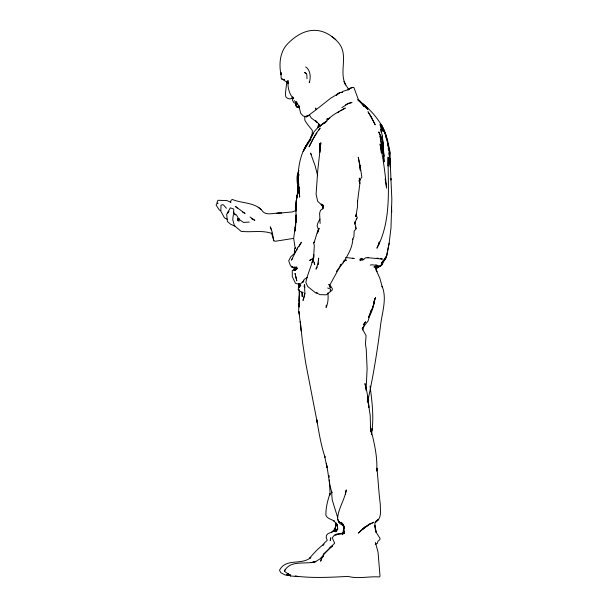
<?xml version="1.0" encoding="UTF-8"?>
<svg xmlns="http://www.w3.org/2000/svg" width="608" height="608" viewBox="0 0 608 608"><rect width="100%" height="100%" fill="white"/><g stroke="black" fill="none" stroke-linecap="round" stroke-linejoin="round"><path stroke-width="0.91" d="M336.11 523.427L334.613 531.232L336.422 524.012M299.516 294.158L299.562 291.665L299.182 306.462M387.912 166.045L388.124 157.115C387.866 187.469 391.818 220.4 376.93 248.224L378.883 243.238M296.924 196.141L298.954 187.241L296.37 200.131L296.02 211.082C294.66 202.434 298.536 194.438 298.019 185.904L298.262 187.994M389.135 243.215L386.696 255.77L381.254 263.272L385.404 259.008L386.696 255.77L389.135 243.215L390.99 227.848L391.841 199.09L390.914 178.623L390.982 179.998C390.131 161.173 390.1 141.124 380.882 124.138C387.577 135.5 390.154 148.724 390.055 161.804L389.865 158.437L390.45 167.215M299.425 295.99L299.235 301.469L299.121 289.347M299.311 295.458L298.65 310.931L299.425 314.503M307.01 78.706L306.835 74.913L306.272 73.515L304.494 72.474L306.485 73.538M309.366 81.381L309.305 82.68C310.916 77.687 310.658 69.973 305.649 66.926M372.248 428.435L371.48 431.779L372.248 428.435C373.692 414.268 371.898 400.14 370.036 386.11M294.036 270.507L294.15 268.257L290.502 265.742L288.701 260.824L290.753 256.804L293.968 253.893L295.04 251.279M237.819 219.328L237.743 220.719L238.26 218.044L236.596 215.171L235.661 214.267L233.312 214.73L232.765 219.686L234.399 225.629L241.064 231.321C251.355 232.621 261.82 229.908 271.768 233.411L272.49 234.498M296.164 222.406L296.111 214.89L295.154 231.086L295.534 224.39L293.664 238.412L295.245 248.588M326.253 305.17L326.116 307.496C328.244 302.974 328.35 297.745 327.925 292.851M320.135 145.168L319.686 152.616L320.849 142.728L317.726 170.757L316.099 194.332L317.718 201.385L323.296 206.355L321.092 204.85M318.159 264.746L318.303 262.869M318.448 260.984L318.66 258.164L317.847 264.07L315.985 269.184L317.247 267.087M356.212 216.372L356.41 213.811L355.862 216.684L357.557 206.56L357.504 200.739L357.466 202.069L359.883 183.411L359.298 178.243L359.883 183.411M344.06 526.543L342.631 534.424L343.079 532.874L342.456 534.037M364.625 324.186L362.801 330M360.255 170.232L360.08 165.581L358.264 157.259L360.422 169.852M297.836 193.063L298.194 188.837M374.498 298.414C374.224 305.079 372.172 311.638 368.699 317.323M296.309 101.65L295.936 105.518L296.37 106.78L299.668 107.715L297.783 106.491L299.455 108.391L300.778 113.415L303.126 115.915L306.554 117.086M296.294 101.916L295.936 105.518L295.602 102.957L295.701 103.611L293.862 102.63L292.524 100.282L292.038 97.607L293.292 98.078M313.789 257.8L313.675 254.843L313.356 260.513L314.655 264.647L314.625 264.138M372.157 428.86L371.344 434.849M313.675 254.843C312.52 264.427 307.625 273.022 305.854 282.446L307.618 286.429L315.788 293.01L317.224 292.706M354.814 224.139L355.239 221.502L354.814 223.372L355.969 227.324L355.779 228.35M304.593 294.097L303.004 300.458L304.281 296.696M389.348 157.951L390.252 152.692L388.922 147.592M286.801 81.799L285.395 93.738L285.813 96.839L287.432 98.283L289.894 98.944L292.349 98.078M295.762 225.158L295.237 227.878C297.266 216.638 294.394 205.094 297.586 193.937M345.42 494.312L346.264 489.926C344.63 500.148 337.683 509.299 337.569 519.642L339.75 523.526L343.619 525.814M317.581 233.176L318.379 229.246L317.087 225.933L317.786 223.166L319.914 219.116M304.448 295.898L304.942 293.489M379.232 241.87L378.655 244.614L379.308 242.334M318.531 124.579L318.045 126.768L318.82 124.085M367.536 402.131C373.198 376.496 377.393 350.596 380.646 324.558C382.227 312.117 387.129 298.315 382.082 286.239L382.318 287.181L379.825 278.19L375.995 269.747M297.791 193.2L297.16 195.89C299.828 187.743 294.302 178.554 298.961 170.62M313.66 257.427L314.313 245.541L313.736 242.98C315.985 238.298 316.358 232.955 319.139 228.289L318.144 231.792M299.888 286.55L300.618 283.693L303.878 280.972L302.48 282.72L304.167 279.452L307.443 277.37M330.136 291.164L330.668 289.112L327.659 287.987M298.938 174.511L297.981 177.87L298.011 181.503L297.981 177.87L298.764 174.792L297.966 178.988C298.216 164.677 301.15 149.819 311.038 138.852L303.149 151.536L305.733 146.064L313.485 133.464M372.978 306.766L374.125 302.845L371.929 309.639L372.712 307.481M334.712 529.249L336.65 523.108M230.379 202.373L231.2 200.199L232.294 199.454C241.855 203.49 253.445 202.099 261.341 209.707C265.612 217.117 275.09 212.131 281.656 213.005M344.158 533.239L344.409 532.494L343.193 533.619L344.637 532.752L343.976 533.246L344.136 528.132L343.353 524.453L344.333 527.98L341.293 522.698L342.395 523.936L340.617 522.515L342.745 523.397M373.707 302.86L375.6 297.54L373.745 302.617M310.589 138.267L312.246 133.828L312.314 130.37C309.654 127.057 306.888 124.009 304.866 120.27L304.692 116.63L308.72 115.558L306.637 116.257L307.732 115.968L315.514 110.185L330.668 98.215L339.332 92.971L336.46 95.144M354.814 223.372L356.486 218.895M295.154 251.058L294.66 252.366L294.561 249.09L295.404 247.669M385.404 259.008L386.217 256.948L381.809 265.187L380.114 266.289L377.036 266.897L379.681 266.144M288.222 573.891L290.556 575.928L284.438 571.201C290.259 559.436 305.664 564.824 315.841 561.632L311.296 562.689M284.438 571.201L285.266 569.21M368.585 317.14L371.344 310.065L368.038 321.085L363.774 326.291M309.502 140.684L310.224 139.072M359.503 180.181L359.26 180.713L361.859 177.088L360.08 165.581L360.346 169.662M362.163 328.7L362.725 327.492L362.414 329.012L366.084 335.586L365.438 343.976L366.259 349.304L367.11 368.843L366.062 390.374L364.99 383.549C366.974 391.522 368.494 399.236 368.851 407.436L367.498 396.819M291.308 260.323L297.646 247.996L301.416 242.235L299.052 246.468M296.643 249.888L297.646 247.996M312.041 262.557L312.755 261.242M356.577 218.979L357.405 217.664L356.09 215.582M318.493 130.652L320.15 128.052L315.651 134.125L309.054 146.87L313.287 138.48L316.935 133M227.711 213.21L228.927 211.31L227.658 212.504M312.664 134.885L310.574 138.13C313.462 130.097 320.553 125.142 327.256 120.574L324.588 123.371M337.873 528.99L335.867 531.833L337.676 528.048L337.121 524.628L336.133 523.245L337.432 526.057L337.121 524.628L333.959 520.874L334.339 521.238C331.588 519.148 327.416 518.92 325.88 515.341C325.736 507.976 327.59 500.468 330.007 493.597L329.772 495.254L330.083 492.579L329.255 479.925M291.779 259.662L292.714 258.354M359.48 180.956L360.597 179.398L358.75 181.176M329.984 547.876L323.524 554.853L321.624 557.939L322.491 557.27L316.388 561.123L311.243 562.651M375.706 522.432L377.994 519.338L376.352 521.436C382.151 517.75 380.122 509.945 380.312 504.252C378.693 492.298 378.244 480.206 376.899 468.168L376.747 471.078C377.659 456.091 373.874 441.499 370.378 427.12L370.637 431.976L370.211 415.591L367.559 397.624M313.736 242.98L314.739 241.634M294.257 270.568L295.351 269.131M331.345 532.692L335.502 528.154M323.061 556.229L321.624 557.939L323.084 556.305M336.338 271.495L343.125 262.838L344.075 260.786L343.125 262.838C347.586 255.527 352.503 247.76 352.8 238.929L352.602 239.62L353.947 236.542L354.168 231.002L356.341 228.654L355.308 227.172M380.722 265.529L378.594 267.269L375.797 268.105L377.933 267.246L376.033 268.576M364.952 526.764L358.31 533.132L364.906 527.273L369.649 524.043L362.604 529.302L369.102 524.56L373.844 522.211L369.254 524.415M381.026 265.096L382.136 264.1L380.099 266.266L373.897 267.049L379.916 266.099M340.146 265.141L341.346 264.085L330.296 284.172L330.144 285.122L332.325 288.678L332.188 290.176L326.23 294.834L320.059 294.652L316.274 292.82M360.134 260.817L361.16 259.912M300.854 285.448L299.098 286.938L298.08 289.431L299.706 291.11L303.096 292.729L302.039 292.121L302.222 296.598L302.123 292.661M336.475 95.038L339.355 92.781L342.616 92.31L341.118 92.56L343.322 91.223L349.402 89.262L347.951 89.976L350.428 88.19L352.777 87.385L353.955 87.636L358.408 99.674L360.27 101.202L363.934 106.339L361.631 103.2L367.794 109.387L360.134 102.136M337.645 112.868L339.044 111.804M332.47 545.961L323.22 554.23L323.623 556.024M341.894 107.646L348.209 103.588L352.002 102.494L348.232 103.383L345.526 104.85M332.432 545.954L329.946 547.747L334.651 543.218L332.629 538.65L332.584 537.335C334.643 533.702 339.135 533.284 342.882 533.322M329.217 118.514L327.917 119.35C332.895 114.669 339.241 111.218 345.314 108.042L340.609 110.869M323.456 555.697L320.948 557.81L322.742 557.308M335.145 531.073L336.741 530.062L328.145 533.573L326.481 535.215L326.2 537.624L327.264 540.231L324.36 542.997L323.015 545.262L323.965 544.084C318.417 548.112 313.774 553.288 309.328 558.44L310.84 557.635M376.048 521.086L378.7 519.422L375.265 522.052L374.855 523.503L376.063 532.251L374.794 525.327M313.515 258.24L309.677 260.467L313.34 258.385M344.637 532.752L342.646 533.786L334.985 534.896L337.82 534.531L336.574 534.637M310.688 557.635C301.218 565.486 285.904 557.84 279.498 570.251L280.82 572.706L285.19 575.024L289.887 575.039M375.25 544.304L377.279 543.446L377.956 541.257L379.742 539.699L380.114 538.544L375.683 531.506L374.9 526.224M352.777 87.385L348.088 88.95M295.625 210.657L292.334 211.918L276.724 213.416L279.194 213.21M375.797 268.105L377.348 267.528L376.162 268.637L376.96 271.609L375.926 269.625M329.863 118.096L326.656 119.229L328.153 119.16M292.927 238.496L275.28 241.262L273.82 240.821L271.556 232.955M361.806 258.788L359.982 259.175L362.938 258.689M370.242 265.065L371.959 264.784L378.176 265.628L375.774 264.814M344.637 260.437L346.476 260.156L344.728 260.33M361.98 259.814L363.63 259.616L365.416 257.853L368.304 257.64L367.62 257.693L382.417 259.076L380.57 258.75M362.049 259.753L363.63 259.616L359.693 259.95M249.288 222.064L243.55 222.422L237.986 218.675L239.658 219.161L237.857 218.637M290.616 574.925L287.364 574.818M298.049 576.665L290.366 575.928L287.645 573.382M286.452 574.91L290.092 575.084M297.981 576.544L295.268 576.088C312.641 578.307 330.6 577.319 348.126 576.399C358.12 579.15 369.064 576.148 379.324 576.954L380.023 576.209L378.039 552.11L375.41 542.465M345.602 257.442L354.236 258.537L352.526 258.164M376.884 258.088L378.723 258.415M294.705 267.649L291.65 266.889L294.705 267.649L294.88 269.245L292.258 270.575L292.296 276.655L295.503 283.336L299.394 284.392L298.802 283.83L299.144 287.288L298.893 283.396L299.052 287.576M296.37 106.78L299.592 107.692M235.258 226.252L230.652 224.276L227.453 221.532L226.64 214.419L230.348 207.837L233.761 209.084L233.586 213.636L233.464 211.827L235.288 215.004M251.666 218.834L254.836 220.332L250.032 217.018M227.612 219.465L224.481 217.892L220.864 211.242L220.947 205.39L222.353 204.645L223.524 204.987L226.427 208.27M242.6 212.162L245.062 213.454L235.304 206.332L237.28 208.149M230.926 202.388L226.989 200.587L217.953 200.283L216.927 202.768L218.135 203.391L216.494 203.946L216.159 205.124L219.04 209.631L220.4 210.733M348.696 89.3L344.865 83.6L344.067 81.366L345.694 84.953C338.588 71.706 348.908 55.396 338.702 42.986C333.1 36.313 324.892 30.879 316.016 30.4C305.186 29.678 295.518 35.88 288.169 43.259C279.817 51.46 278.844 63.855 280.972 74.708L281.033 72.512L281.124 78.067L281.937 79.124L284.362 79.663L281.937 79.124L288.063 82.703L286.459 81.358L288.154 83.836L287.934 80.469C287.645 87.119 288.899 93.898 293.702 98.846L292.661 96.824M294.386 100.662L299.417 106.575L298.528 105.169M331.839 36.571L335.768 39.543M261.341 209.707L258.157 207.229M323.448 205.534L321.556 204.022L322.757 205.519L323.068 207.054L322.818 209.03L322.886 205.109L322.726 208.635L320.477 210.353L319.603 213.218L320.135 223.402M359.533 101.528L357.74 99.682L367.772 108.52L362.125 103.17C375.47 114.023 386.711 128.622 387.988 146.368M303.916 286.049L304.965 287.371M316.365 109.448L315.43 108.057L316.304 109.683M238.222 219.898L239.081 221.221L238.161 219.138M296.75 102.349L297.639 103.763M311.418 154.531L310.498 153.056L315.005 165.384L317.672 175.773M309.616 115.208L311.296 118.036L317.026 122.254L315.522 120.635L319.595 124.648L320.028 126.396M271.442 229.756L270.271 226.799L272.224 232.172L273.82 240.821M384.727 133.205L383.701 129.892L384.096 131.548M385.753 136.519L386.521 139.004M298.893 184.384L298.095 181.602L298.581 170.43L298.064 179.846L299.683 196.992L298.064 179.846L298.292 175.294L298.095 181.602L298.9 187.842M337.698 517.666L332.234 500.004L331.558 491.348L331.976 492.906C328.905 483.292 328.381 473.184 326.359 463.319L327.028 467.742L324.604 455.939L325.029 457.224C320.918 445.064 318.919 432.242 316.738 419.604L317.346 423.084L305.786 363.432L302.526 342.296L300.291 321.541L301.044 330.874M338.101 519.24L338.899 522.394M304.844 286.254L304.433 284.635L304.889 293.504M383.374 150.845L384.02 156.355L382.295 135.956L380.775 128.782L381.208 132.46M299.501 314.693L298.885 311.501L300.565 324.908M385.153 178.866L385.616 181.648M389.454 160.17L390.313 167.177M385.753 182.567L386.574 188.092C385.107 173.242 383.291 158.544 380.091 143.974L381.292 152.965M299.448 287.706L298.916 284.035L299.144 287.288M388.231 148.223L388.466 150.085M388.824 152.866L389.181 155.648M382.721 145.327L382.941 147.166M383.048 143.48L382.295 135.956M320.089 147.151L319.762 143.488L320.089 148.086M329.072 475.357L329.217 477.234M298.969 303.369L299.242 307.093M314.488 262.329L314.655 264.647M391.734 212.283L391.522 206.34L391.552 207.419M368.022 396.75L367.331 401.272L368.022 396.75M343.953 531.027L343.216 533.687L343.953 531.027M297.342 268.326L294.804 270.575L297.16 268.47L295.952 266.806L297.342 268.326M330.813 537.898L330.22 540.352L330.813 537.898M321.89 557.642L320.697 561.078L321.89 557.642M305.702 146.619L303.985 149.819L306.956 144.529L305.702 146.619M364.504 323.228L363.28 324.854L365.689 321.761L364.504 323.228M318.949 126.707L317.748 127.665L324.908 122.466L318.949 126.707M295.701 267.771L294.409 267.011L296.24 268.69L295.701 267.771M338.785 521.413L340.168 522.652L338.785 521.413M371.116 116.561L368.007 111.712L375.227 124.815L371.116 116.561M384.248 130.682L381.558 125.423L386.308 136.435L384.248 130.682M330.235 287.538L328.974 284.339L330.235 287.538M380.365 135.295L378.731 131.928L382.516 140.6L384.066 161.766L382.516 140.6L380.365 135.295M381.163 127.368L380.015 124.632L382.652 131.123L381.163 127.368M296.75 280.752L295.07 273.524L296.75 280.752M381.3 142.941L380.023 135.972L383.093 153.444L381.3 142.941"/></g></svg>
